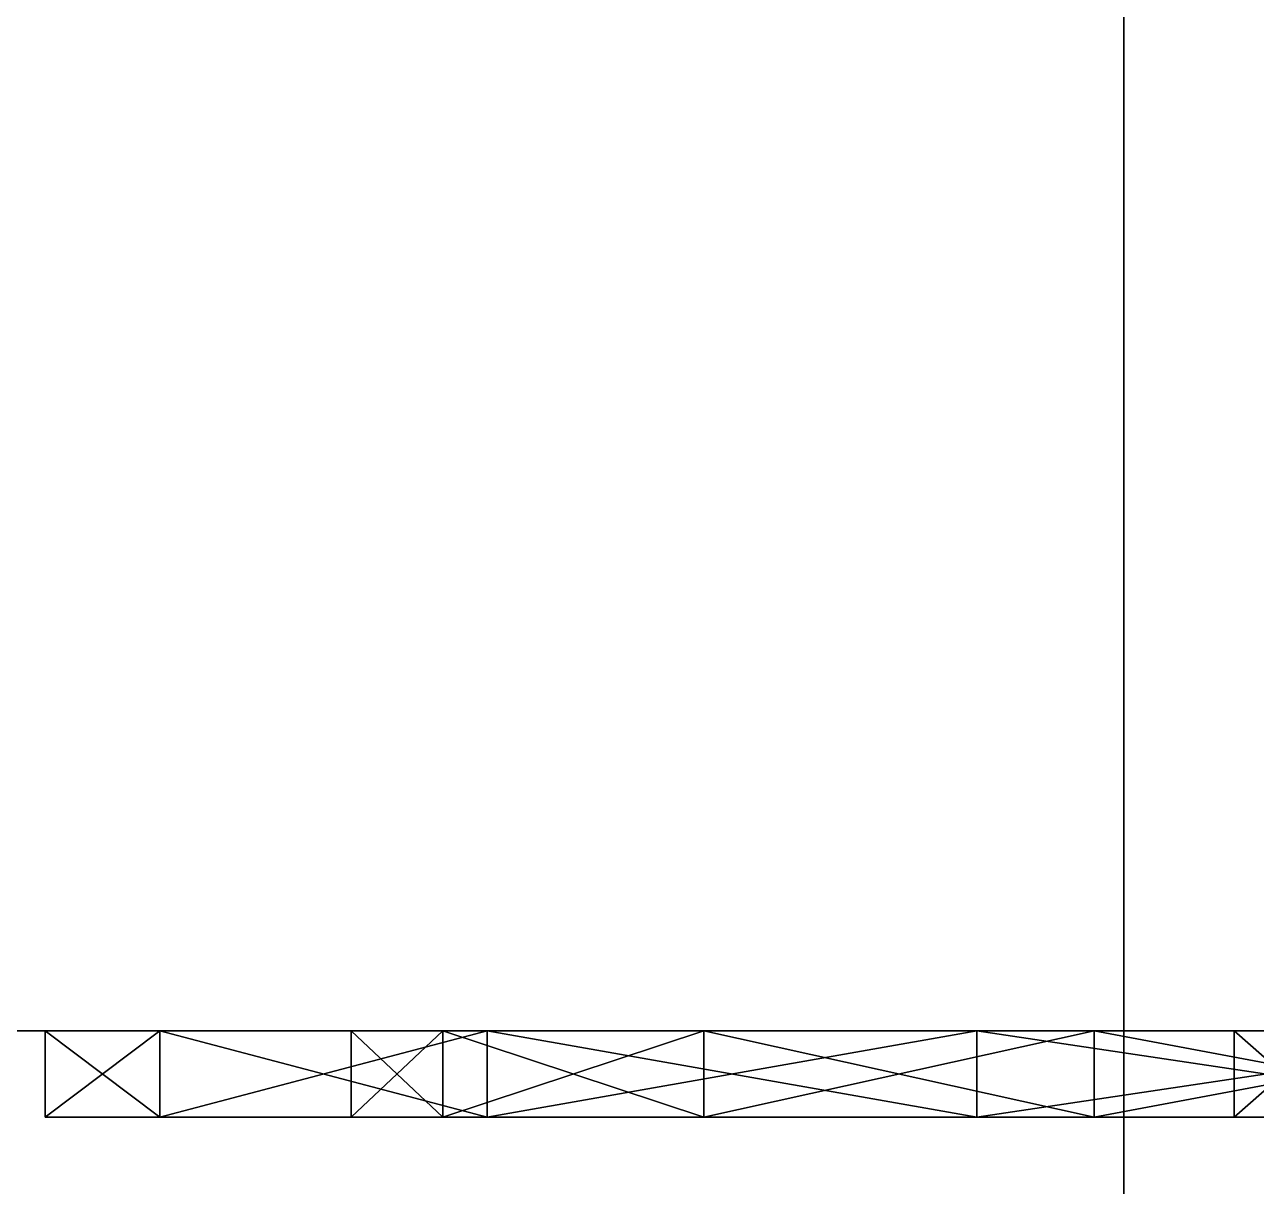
# Model space of a CAD drawing. Extents: x -14.5 to 19.3, y -2 to 15.6.
# Drawn here: x 14.296 to 15.011, y -0.59 to 0.084 of the extents above; entities that cross this region are included whole.
import ezdxf

# ---------------------------------------------------------------- set-up
doc = ezdxf.new("R2010")
doc.units = 0
doc.layers.add('UB3D', color=1, linetype='CONTINUOUS')

msp = doc.modelspace()

# ---------------------------------------------------------------- linework, layer by layer
at = {"layer": 'UB3D', "color": 254}
for points in [[(15.434, -1.838888, -5.934), (14.934, -1.838888, -5.934), (15.434, 2.188888, -5.934)], [(14.934, -1.838888, -5.934), (15.434, 2.188888, -5.934), (14.934, 2.188888, -5.934)], [(14.934, -1.838888, -6.434), (15.434, -1.838888, -6.434), (14.934, 2.188888, -6.434)], [(15.434, -1.838888, -6.434), (14.934, 2.188888, -6.434), (15.434, 2.188888, -6.434)], [(14.934, -1.838888, -5.934), (14.934, -1.838888, -6.434), (14.934, 2.188888, -5.934)], [(14.934, -1.838888, -6.434), (14.934, 2.188888, -5.934), (14.934, 2.188888, -6.434)], [(15.434, -1.838888, -11.434), (14.934, -1.838888, -11.434), (15.434, 2.188888, -11.434)], [(14.934, -1.838888, -11.434), (15.434, 2.188888, -11.434), (14.934, 2.188888, -11.434)], [(14.934, -1.838888, -11.934), (15.434, -1.838888, -11.934), (14.934, 2.188888, -11.934)], [(15.434, -1.838888, -11.934), (14.934, 2.188888, -11.934), (15.434, 2.188888, -11.934)], [(14.934, -1.838888, -11.434), (14.934, -1.838888, -11.934), (14.934, 2.188888, -11.434)], [(14.934, -1.838888, -11.934), (14.934, 2.188888, -11.434), (14.934, 2.188888, -11.934)]]:
    msp.add_3dface(points, dxfattribs=at)
at = {"layer": 'UB3D', "color": 94}
for points in [[(-14.478, 0.5, -14.986), (19.304, 0.5, -14.986), (19.304, -0.5, -14.986), (-14.478, -0.5, -14.986)], [(19.304, 0.5, 13.97097), (-14.478, 0.5, 13.97097), (-14.478, -0.5, 13.97097), (19.304, -0.5, 13.97097)], [(-14.478, -0.5, 13.97097), (19.304, -0.5, 13.97097), (19.304, -0.5, -14.986)], [(-14.478, -0.5, 13.97097), (19.304, -0.5, -14.986), (-14.478, -0.5, -14.986)]]:
    msp.add_3dface(points, dxfattribs=at)
at = {"layer": 'UB3D', "color": 253}
for points in [[(14.3077, -0.5, -6.184), (14.374404, -0.5, -5.848654), (14.3077, -0.55, -6.184)], [(14.374404, -0.5, -5.848654), (14.3077, -0.55, -6.184), (14.374404, -0.55, -5.848654)], [(14.3077, -0.55, -6.184), (14.374404, -0.55, -5.848654), (14.3077, -0.5, -6.184)], [(14.374404, -0.55, -5.848654), (14.3077, -0.5, -6.184), (14.374404, -0.5, -5.848654)], [(14.374404, -0.5, -6.519345), (14.3077, -0.5, -6.184), (14.374404, -0.55, -6.519345)], [(14.3077, -0.5, -6.184), (14.374404, -0.55, -6.519345), (14.3077, -0.55, -6.184)], [(14.374404, -0.55, -6.519345), (14.3077, -0.55, -6.184), (14.374404, -0.5, -6.519345)], [(14.3077, -0.55, -6.184), (14.374404, -0.5, -6.519345), (14.3077, -0.5, -6.184)], [(14.3077, -0.5, -11.684), (14.374404, -0.5, -11.348654), (14.3077, -0.55, -11.684)], [(14.374404, -0.5, -11.348654), (14.3077, -0.55, -11.684), (14.374404, -0.55, -11.348654)], [(14.3077, -0.55, -11.684), (14.374404, -0.55, -11.348654), (14.3077, -0.5, -11.684)], [(14.374404, -0.55, -11.348654), (14.3077, -0.5, -11.684), (14.374404, -0.5, -11.348654)], [(14.374404, -0.5, -12.019345), (14.3077, -0.5, -11.684), (14.374404, -0.55, -12.019345)], [(14.3077, -0.5, -11.684), (14.374404, -0.55, -12.019345), (14.3077, -0.55, -11.684)], [(14.374404, -0.55, -12.019345), (14.3077, -0.55, -11.684), (14.374404, -0.5, -12.019345)], [(14.3077, -0.55, -11.684), (14.374404, -0.5, -12.019345), (14.3077, -0.5, -11.684)], [(14.374404, -0.5, -5.848654), (14.564362, -0.5, -5.564362), (14.374404, -0.55, -5.848654)], [(14.564362, -0.5, -5.564362), (14.374404, -0.55, -5.848654), (14.564362, -0.55, -5.564362)], [(14.374404, -0.55, -5.848654), (14.564362, -0.55, -5.564362), (14.374404, -0.5, -5.848654)], [(14.564362, -0.55, -5.564362), (14.374404, -0.5, -5.848654), (14.564362, -0.5, -5.564362)], [(14.564362, -0.5, -6.803637), (14.374404, -0.5, -6.519345), (14.564362, -0.55, -6.803637)], [(14.374404, -0.5, -6.519345), (14.564362, -0.55, -6.803637), (14.374404, -0.55, -6.519345)], [(14.564362, -0.55, -6.803637), (14.374404, -0.55, -6.519345), (14.564362, -0.5, -6.803637)], [(14.374404, -0.55, -6.519345), (14.564362, -0.5, -6.803637), (14.374404, -0.5, -6.519345)], [(14.374404, -0.5, -11.348654), (14.564362, -0.5, -11.064362), (14.374404, -0.55, -11.348654)], [(14.564362, -0.5, -11.064362), (14.374404, -0.55, -11.348654), (14.564362, -0.55, -11.064362)], [(14.374404, -0.55, -11.348654), (14.564362, -0.55, -11.064362), (14.374404, -0.5, -11.348654)], [(14.564362, -0.55, -11.064362), (14.374404, -0.5, -11.348654), (14.564362, -0.5, -11.064362)], [(14.564362, -0.5, -12.303637), (14.374404, -0.5, -12.019345), (14.564362, -0.55, -12.303637)], [(14.374404, -0.5, -12.019345), (14.564362, -0.55, -12.303637), (14.374404, -0.55, -12.019345)], [(14.564362, -0.55, -12.303637), (14.374404, -0.55, -12.019345), (14.564362, -0.5, -12.303637)], [(14.374404, -0.55, -12.019345), (14.564362, -0.5, -12.303637), (14.374404, -0.5, -12.019345)], [(14.4855, -0.5, -6.184), (14.53867, -0.5, -5.916695), (14.4855, -0.55, -6.184)], [(14.53867, -0.5, -5.916695), (14.4855, -0.55, -6.184), (14.53867, -0.55, -5.916695)], [(14.4855, -0.55, -6.184), (14.53867, -0.55, -5.916695), (14.4855, -0.5, -6.184)], [(14.53867, -0.55, -5.916695), (14.4855, -0.5, -6.184), (14.53867, -0.5, -5.916695)], [(14.53867, -0.5, -6.451304), (14.4855, -0.5, -6.184), (14.53867, -0.55, -6.451304)], [(14.4855, -0.5, -6.184), (14.53867, -0.55, -6.451304), (14.4855, -0.55, -6.184)], [(14.53867, -0.55, -6.451304), (14.4855, -0.55, -6.184), (14.53867, -0.5, -6.451304)], [(14.4855, -0.55, -6.184), (14.53867, -0.5, -6.451304), (14.4855, -0.5, -6.184)], [(14.4855, -0.5, -11.684), (14.53867, -0.5, -11.416695), (14.4855, -0.55, -11.684)], [(14.53867, -0.5, -11.416695), (14.4855, -0.55, -11.684), (14.53867, -0.55, -11.416695)], [(14.4855, -0.55, -11.684), (14.53867, -0.55, -11.416695), (14.4855, -0.5, -11.684)], [(14.53867, -0.55, -11.416695), (14.4855, -0.5, -11.684), (14.53867, -0.5, -11.416695)], [(14.53867, -0.5, -11.951304), (14.4855, -0.5, -11.684), (14.53867, -0.55, -11.951304)], [(14.4855, -0.5, -11.684), (14.53867, -0.55, -11.951304), (14.4855, -0.55, -11.684)], [(14.53867, -0.55, -11.951304), (14.4855, -0.55, -11.684), (14.53867, -0.5, -11.951304)], [(14.4855, -0.55, -11.684), (14.53867, -0.5, -11.951304), (14.4855, -0.5, -11.684)], [(14.53867, -0.5, -5.916695), (14.690085, -0.5, -5.690085), (14.53867, -0.55, -5.916695)], [(14.690085, -0.5, -5.690085), (14.53867, -0.55, -5.916695), (14.690085, -0.55, -5.690085)], [(14.53867, -0.55, -5.916695), (14.690085, -0.55, -5.690085), (14.53867, -0.5, -5.916695)], [(14.690085, -0.55, -5.690085), (14.53867, -0.5, -5.916695), (14.690085, -0.5, -5.690085)], [(14.690085, -0.5, -6.677914), (14.53867, -0.5, -6.451304), (14.690085, -0.55, -6.677914)], [(14.53867, -0.5, -6.451304), (14.690085, -0.55, -6.677914), (14.53867, -0.55, -6.451304)], [(14.690085, -0.55, -6.677914), (14.53867, -0.55, -6.451304), (14.690085, -0.5, -6.677914)], [(14.53867, -0.55, -6.451304), (14.690085, -0.5, -6.677914), (14.53867, -0.5, -6.451304)], [(14.53867, -0.5, -11.416695), (14.690085, -0.5, -11.190085), (14.53867, -0.55, -11.416695)], [(14.690085, -0.5, -11.190085), (14.53867, -0.55, -11.416695), (14.690085, -0.55, -11.190085)], [(14.53867, -0.55, -11.416695), (14.690085, -0.55, -11.190085), (14.53867, -0.5, -11.416695)], [(14.690085, -0.55, -11.190085), (14.53867, -0.5, -11.416695), (14.690085, -0.5, -11.190085)], [(14.690085, -0.5, -12.177914), (14.53867, -0.5, -11.951304), (14.690085, -0.55, -12.177914)], [(14.53867, -0.5, -11.951304), (14.690085, -0.55, -12.177914), (14.53867, -0.55, -11.951304)], [(14.690085, -0.55, -12.177914), (14.53867, -0.55, -11.951304), (14.690085, -0.5, -12.177914)], [(14.53867, -0.55, -11.951304), (14.690085, -0.5, -12.177914), (14.53867, -0.5, -11.951304)], [(14.564362, -0.5, -5.564362), (14.848654, -0.5, -5.374404), (14.564362, -0.55, -5.564362)], [(14.848654, -0.5, -5.374404), (14.564362, -0.55, -5.564362), (14.848654, -0.55, -5.374404)], [(14.564362, -0.55, -5.564362), (14.848654, -0.55, -5.374404), (14.564362, -0.5, -5.564362)], [(14.848654, -0.55, -5.374404), (14.564362, -0.5, -5.564362), (14.848654, -0.5, -5.374404)], [(14.848654, -0.5, -6.993595), (14.564362, -0.5, -6.803637), (14.848654, -0.55, -6.993595)], [(14.564362, -0.5, -6.803637), (14.848654, -0.55, -6.993595), (14.564362, -0.55, -6.803637)], [(14.848654, -0.55, -6.993595), (14.564362, -0.55, -6.803637), (14.848654, -0.5, -6.993595)], [(14.564362, -0.55, -6.803637), (14.848654, -0.5, -6.993595), (14.564362, -0.5, -6.803637)], [(14.564362, -0.5, -11.064362), (14.848654, -0.5, -10.874404), (14.564362, -0.55, -11.064362)], [(14.848654, -0.5, -10.874404), (14.564362, -0.55, -11.064362), (14.848654, -0.55, -10.874404)], [(14.564362, -0.55, -11.064362), (14.848654, -0.55, -10.874404), (14.564362, -0.5, -11.064362)], [(14.848654, -0.55, -10.874404), (14.564362, -0.5, -11.064362), (14.848654, -0.5, -10.874404)], [(14.848654, -0.5, -12.493595), (14.564362, -0.5, -12.303637), (14.848654, -0.55, -12.493595)], [(14.564362, -0.5, -12.303637), (14.848654, -0.55, -12.493595), (14.564362, -0.55, -12.303637)], [(14.848654, -0.55, -12.493595), (14.564362, -0.55, -12.303637), (14.848654, -0.5, -12.493595)], [(14.564362, -0.55, -12.303637), (14.848654, -0.5, -12.493595), (14.564362, -0.5, -12.303637)], [(14.690085, -0.5, -5.690085), (14.916695, -0.5, -5.53867), (14.690085, -0.55, -5.690085)], [(14.916695, -0.5, -5.53867), (14.690085, -0.55, -5.690085), (14.916695, -0.55, -5.53867)], [(14.690085, -0.55, -5.690085), (14.916695, -0.55, -5.53867), (14.690085, -0.5, -5.690085)], [(14.916695, -0.55, -5.53867), (14.690085, -0.5, -5.690085), (14.916695, -0.5, -5.53867)], [(14.916695, -0.5, -6.829329), (14.690085, -0.5, -6.677914), (14.916695, -0.55, -6.829329)], [(14.690085, -0.5, -6.677914), (14.916695, -0.55, -6.829329), (14.690085, -0.55, -6.677914)], [(14.916695, -0.55, -6.829329), (14.690085, -0.55, -6.677914), (14.916695, -0.5, -6.829329)], [(14.690085, -0.55, -6.677914), (14.916695, -0.5, -6.829329), (14.690085, -0.5, -6.677914)], [(14.690085, -0.5, -11.190085), (14.916695, -0.5, -11.03867), (14.690085, -0.55, -11.190085)], [(14.916695, -0.5, -11.03867), (14.690085, -0.55, -11.190085), (14.916695, -0.55, -11.03867)], [(14.690085, -0.55, -11.190085), (14.916695, -0.55, -11.03867), (14.690085, -0.5, -11.190085)], [(14.916695, -0.55, -11.03867), (14.690085, -0.5, -11.190085), (14.916695, -0.5, -11.03867)], [(14.916695, -0.5, -12.329329), (14.690085, -0.5, -12.177914), (14.916695, -0.55, -12.329329)], [(14.690085, -0.5, -12.177914), (14.916695, -0.55, -12.329329), (14.690085, -0.55, -12.177914)], [(14.916695, -0.55, -12.329329), (14.690085, -0.55, -12.177914), (14.916695, -0.5, -12.329329)], [(14.690085, -0.55, -12.177914), (14.916695, -0.5, -12.329329), (14.690085, -0.5, -12.177914)], [(14.848654, -0.5, -5.374404), (15.184, -0.5, -5.3077), (14.848654, -0.55, -5.374404)], [(15.184, -0.5, -5.3077), (14.848654, -0.55, -5.374404), (15.184, -0.55, -5.3077)], [(14.848654, -0.55, -5.374404), (15.184, -0.55, -5.3077), (14.848654, -0.5, -5.374404)], [(15.184, -0.55, -5.3077), (14.848654, -0.5, -5.374404), (15.184, -0.5, -5.3077)], [(15.184, -0.5, -7.0603), (14.848654, -0.5, -6.993595), (15.184, -0.55, -7.0603)], [(14.848654, -0.5, -6.993595), (15.184, -0.55, -7.0603), (14.848654, -0.55, -6.993595)], [(15.184, -0.55, -7.0603), (14.848654, -0.55, -6.993595), (15.184, -0.5, -7.0603)], [(14.848654, -0.55, -6.993595), (15.184, -0.5, -7.0603), (14.848654, -0.5, -6.993595)], [(14.848654, -0.5, -10.874404), (15.184, -0.5, -10.8077), (14.848654, -0.55, -10.874404)], [(15.184, -0.5, -10.8077), (14.848654, -0.55, -10.874404), (15.184, -0.55, -10.8077)], [(14.848654, -0.55, -10.874404), (15.184, -0.55, -10.8077), (14.848654, -0.5, -10.874404)], [(15.184, -0.55, -10.8077), (14.848654, -0.5, -10.874404), (15.184, -0.5, -10.8077)], [(15.184, -0.5, -12.5603), (14.848654, -0.5, -12.493595), (15.184, -0.55, -12.5603)], [(14.848654, -0.5, -12.493595), (15.184, -0.55, -12.5603), (14.848654, -0.55, -12.493595)], [(15.184, -0.55, -12.5603), (14.848654, -0.55, -12.493595), (15.184, -0.5, -12.5603)], [(14.848654, -0.55, -12.493595), (15.184, -0.5, -12.5603), (14.848654, -0.5, -12.493595)], [(14.916695, -0.5, -5.53867), (15.184, -0.5, -5.4855), (14.916695, -0.55, -5.53867)], [(15.184, -0.5, -5.4855), (14.916695, -0.55, -5.53867), (15.184, -0.55, -5.4855)], [(14.916695, -0.55, -5.53867), (15.184, -0.55, -5.4855), (14.916695, -0.5, -5.53867)], [(15.184, -0.55, -5.4855), (14.916695, -0.5, -5.53867), (15.184, -0.5, -5.4855)], [(15.184, -0.5, -6.8825), (14.916695, -0.5, -6.829329), (15.184, -0.55, -6.8825)], [(14.916695, -0.5, -6.829329), (15.184, -0.55, -6.8825), (14.916695, -0.55, -6.829329)], [(15.184, -0.55, -6.8825), (14.916695, -0.55, -6.829329), (15.184, -0.5, -6.8825)], [(14.916695, -0.55, -6.829329), (15.184, -0.5, -6.8825), (14.916695, -0.5, -6.829329)], [(14.916695, -0.5, -11.03867), (15.184, -0.5, -10.9855), (14.916695, -0.55, -11.03867)], [(15.184, -0.5, -10.9855), (14.916695, -0.55, -11.03867), (15.184, -0.55, -10.9855)], [(14.916695, -0.55, -11.03867), (15.184, -0.55, -10.9855), (14.916695, -0.5, -11.03867)], [(15.184, -0.55, -10.9855), (14.916695, -0.5, -11.03867), (15.184, -0.5, -10.9855)], [(15.184, -0.5, -12.3825), (14.916695, -0.5, -12.329329), (15.184, -0.55, -12.3825)], [(14.916695, -0.5, -12.329329), (15.184, -0.55, -12.3825), (14.916695, -0.55, -12.329329)], [(15.184, -0.55, -12.3825), (14.916695, -0.55, -12.329329), (15.184, -0.5, -12.3825)], [(14.916695, -0.55, -12.329329), (15.184, -0.5, -12.3825), (14.916695, -0.5, -12.329329)], [(14.998, -0.5, -1.3), (15.05509, -0.5, -1.012987), (14.998, -0.55, -1.3)], [(15.05509, -0.5, -1.012987), (14.998, -0.55, -1.3), (15.05509, -0.55, -1.012987)], [(14.998, -0.55, -1.3), (15.05509, -0.55, -1.012987), (14.998, -0.5, -1.3)], [(15.05509, -0.55, -1.012987), (14.998, -0.5, -1.3), (15.05509, -0.5, -1.012987)], [(15.05509, -0.5, -1.587012), (14.998, -0.5, -1.3), (15.05509, -0.55, -1.587012)], [(14.998, -0.5, -1.3), (15.05509, -0.55, -1.587012), (14.998, -0.55, -1.3)], [(15.05509, -0.55, -1.587012), (14.998, -0.55, -1.3), (15.05509, -0.5, -1.587012)], [(14.998, -0.55, -1.3), (15.05509, -0.5, -1.587012), (14.998, -0.5, -1.3)], [(14.998, -0.5, 12.7), (15.05509, -0.5, 12.987012), (14.998, -0.55, 12.7)], [(15.05509, -0.5, 12.987012), (14.998, -0.55, 12.7), (15.05509, -0.55, 12.987012)], [(14.998, -0.55, 12.7), (15.05509, -0.55, 12.987012), (14.998, -0.5, 12.7)], [(15.05509, -0.55, 12.987012), (14.998, -0.5, 12.7), (15.05509, -0.5, 12.987012)], [(15.05509, -0.5, 12.412987), (14.998, -0.5, 12.7), (15.05509, -0.55, 12.412987)], [(14.998, -0.5, 12.7), (15.05509, -0.55, 12.412987), (14.998, -0.55, 12.7)], [(15.05509, -0.55, 12.412987), (14.998, -0.55, 12.7), (15.05509, -0.5, 12.412987)], [(14.998, -0.55, 12.7), (15.05509, -0.5, 12.412987), (14.998, -0.5, 12.7)], [(14.31192, -0.55, -6.269892), (14.488863, -0.55, -6.252465), (14.3077, -0.55, -6.184)], [(14.488863, -0.55, -6.252465), (14.3077, -0.55, -6.184), (14.4855, -0.55, -6.184)], [(14.3077, -0.55, -6.184), (14.4855, -0.55, -6.184), (14.31192, -0.55, -6.098108)], [(14.31192, -0.55, -11.769892), (14.488863, -0.55, -11.752465), (14.3077, -0.55, -11.684)], [(14.488863, -0.55, -11.752465), (14.3077, -0.55, -11.684), (14.4855, -0.55, -11.684)], [(14.3077, -0.55, -11.684), (14.4855, -0.55, -11.684), (14.31192, -0.55, -11.598108)], [(14.488863, -0.55, -6.115535), (14.31192, -0.55, -6.098108), (14.498921, -0.55, -6.047729)], [(14.31192, -0.55, -6.098108), (14.498921, -0.55, -6.047729), (14.324538, -0.55, -6.013042)], [(14.324538, -0.55, -6.354958), (14.498921, -0.55, -6.320271), (14.31192, -0.55, -6.269892)], [(14.498921, -0.55, -6.320271), (14.31192, -0.55, -6.269892), (14.488863, -0.55, -6.252465)], [(14.4855, -0.55, -6.184), (14.31192, -0.55, -6.098108), (14.488863, -0.55, -6.115535)], [(14.488863, -0.55, -11.615535), (14.31192, -0.55, -11.598108), (14.498921, -0.55, -11.547729)], [(14.31192, -0.55, -11.598108), (14.498921, -0.55, -11.547729), (14.324538, -0.55, -11.513042)], [(14.324538, -0.55, -11.854958), (14.498921, -0.55, -11.820271), (14.31192, -0.55, -11.769892)], [(14.498921, -0.55, -11.820271), (14.31192, -0.55, -11.769892), (14.488863, -0.55, -11.752465)], [(14.4855, -0.55, -11.684), (14.31192, -0.55, -11.598108), (14.488863, -0.55, -11.615535)], [(14.498921, -0.55, -6.047729), (14.324538, -0.55, -6.013042), (14.515577, -0.55, -5.981236)], [(14.324538, -0.55, -6.013042), (14.515577, -0.55, -5.981236), (14.345433, -0.55, -5.929624)], [(14.345433, -0.55, -6.438376), (14.515577, -0.55, -6.386764), (14.324538, -0.55, -6.354958)], [(14.515577, -0.55, -6.386764), (14.324538, -0.55, -6.354958), (14.498921, -0.55, -6.320271)], [(14.498921, -0.55, -11.547729), (14.324538, -0.55, -11.513042), (14.515577, -0.55, -11.481236)], [(14.324538, -0.55, -11.513042), (14.515577, -0.55, -11.481236), (14.345433, -0.55, -11.429624)], [(14.345433, -0.55, -11.938376), (14.515577, -0.55, -11.886764), (14.324538, -0.55, -11.854958)], [(14.515577, -0.55, -11.886764), (14.324538, -0.55, -11.854958), (14.498921, -0.55, -11.820271)], [(14.515577, -0.55, -5.981236), (14.345433, -0.55, -5.929624), (14.53867, -0.55, -5.916696)], [(14.345433, -0.55, -5.929624), (14.53867, -0.55, -5.916696), (14.374404, -0.55, -5.848655)], [(14.53867, -0.55, -6.451304), (14.345433, -0.55, -6.438376), (14.515577, -0.55, -6.386764)], [(14.374404, -0.55, -6.519345), (14.567978, -0.55, -6.513271), (14.345433, -0.55, -6.438376)], [(14.567978, -0.55, -6.513271), (14.345433, -0.55, -6.438376), (14.53867, -0.55, -6.451304)], [(14.515577, -0.55, -11.481236), (14.345433, -0.55, -11.429624), (14.53867, -0.55, -11.416696)], [(14.345433, -0.55, -11.429624), (14.53867, -0.55, -11.416696), (14.374404, -0.55, -11.348655)], [(14.53867, -0.55, -11.951304), (14.345433, -0.55, -11.938376), (14.515577, -0.55, -11.886764)], [(14.374404, -0.55, -12.019345), (14.567978, -0.55, -12.013271), (14.345433, -0.55, -11.938376)], [(14.567978, -0.55, -12.013271), (14.345433, -0.55, -11.938376), (14.53867, -0.55, -11.951304)], [(14.567978, -0.55, -5.854729), (14.374404, -0.55, -5.848655), (14.603218, -0.55, -5.795934)], [(14.374404, -0.55, -5.848655), (14.603218, -0.55, -5.795934), (14.411172, -0.55, -5.770915)], [(14.53867, -0.55, -5.916696), (14.374404, -0.55, -5.848655), (14.567978, -0.55, -5.854729)], [(14.411172, -0.55, -6.597085), (14.603218, -0.55, -6.572066), (14.374404, -0.55, -6.519345)], [(14.603218, -0.55, -6.572066), (14.374404, -0.55, -6.519345), (14.567978, -0.55, -6.513271)], [(14.567978, -0.55, -11.354729), (14.374404, -0.55, -11.348655), (14.603218, -0.55, -11.295934)], [(14.374404, -0.55, -11.348655), (14.603218, -0.55, -11.295934), (14.411172, -0.55, -11.270915)], [(14.53867, -0.55, -11.416696), (14.374404, -0.55, -11.348655), (14.567978, -0.55, -11.354729)], [(14.411172, -0.55, -12.097085), (14.603218, -0.55, -12.072066), (14.374404, -0.55, -12.019345)], [(14.603218, -0.55, -12.072066), (14.374404, -0.55, -12.019345), (14.567978, -0.55, -12.013271)], [(14.603218, -0.55, -5.795934), (14.411172, -0.55, -5.770915), (14.644052, -0.55, -5.740876)], [(14.411172, -0.55, -5.770915), (14.644052, -0.55, -5.740876), (14.455383, -0.55, -5.697154)], [(14.455383, -0.55, -6.670846), (14.644052, -0.55, -6.627124), (14.411172, -0.55, -6.597085)], [(14.644052, -0.55, -6.627124), (14.411172, -0.55, -6.597085), (14.603218, -0.55, -6.572066)], [(14.603218, -0.55, -11.295934), (14.411172, -0.55, -11.270915), (14.644052, -0.55, -11.240876)], [(14.411172, -0.55, -11.270915), (14.644052, -0.55, -11.240876), (14.455383, -0.55, -11.197154)], [(14.455383, -0.55, -12.170846), (14.644052, -0.55, -12.127124), (14.411172, -0.55, -12.097085)], [(14.644052, -0.55, -12.127124), (14.411172, -0.55, -12.097085), (14.603218, -0.55, -12.072066)], [(14.644052, -0.55, -5.740876), (14.455383, -0.55, -5.697154), (14.690086, -0.55, -5.690086)], [(14.455383, -0.55, -5.697154), (14.690086, -0.55, -5.690086), (14.506611, -0.55, -5.628081)], [(14.690086, -0.55, -6.677914), (14.455383, -0.55, -6.670846), (14.644052, -0.55, -6.627124)], [(14.740876, -0.55, -6.723948), (14.506611, -0.55, -6.739919), (14.455383, -0.55, -6.670846)], [(14.740876, -0.55, -6.723948), (14.455383, -0.55, -6.670846), (14.690086, -0.55, -6.677914)], [(14.644052, -0.55, -11.240876), (14.455383, -0.55, -11.197154), (14.690086, -0.55, -11.190086)], [(14.455383, -0.55, -11.197154), (14.690086, -0.55, -11.190086), (14.506611, -0.55, -11.128081)], [(14.690086, -0.55, -12.177914), (14.455383, -0.55, -12.170846), (14.644052, -0.55, -12.127124)], [(14.740876, -0.55, -12.223948), (14.506611, -0.55, -12.239919), (14.455383, -0.55, -12.170846)], [(14.740876, -0.55, -12.223948), (14.455383, -0.55, -12.170846), (14.690086, -0.55, -12.177914)], [(14.795934, -0.55, -5.603218), (14.740876, -0.55, -5.644052), (14.506611, -0.55, -5.628081)], [(14.795934, -0.55, -5.603218), (14.506611, -0.55, -5.628081), (14.564362, -0.55, -5.564362)], [(14.690086, -0.55, -5.690086), (14.506611, -0.55, -5.628081), (14.740876, -0.55, -5.644052)], [(14.740876, -0.55, -6.723948), (14.795934, -0.55, -6.764782), (14.506611, -0.55, -6.739919)], [(14.854729, -0.55, -6.800022), (14.564362, -0.55, -6.803638), (14.506611, -0.55, -6.739919)], [(14.854729, -0.55, -6.800022), (14.506611, -0.55, -6.739919), (14.795934, -0.55, -6.764782)], [(14.795934, -0.55, -11.103218), (14.740876, -0.55, -11.144052), (14.506611, -0.55, -11.128081)], [(14.795934, -0.55, -11.103218), (14.506611, -0.55, -11.128081), (14.564362, -0.55, -11.064362)], [(14.690086, -0.55, -11.190086), (14.506611, -0.55, -11.128081), (14.740876, -0.55, -11.144052)], [(14.740876, -0.55, -12.223948), (14.795934, -0.55, -12.264782), (14.506611, -0.55, -12.239919)], [(14.854729, -0.55, -12.300022), (14.564362, -0.55, -12.303638), (14.506611, -0.55, -12.239919)], [(14.854729, -0.55, -12.300022), (14.506611, -0.55, -12.239919), (14.795934, -0.55, -12.264782)], [(14.916696, -0.55, -5.53867), (14.854729, -0.55, -5.567978), (14.564362, -0.55, -5.564362)], [(14.916696, -0.55, -5.53867), (14.564362, -0.55, -5.564362), (14.628081, -0.55, -5.506611)], [(14.795934, -0.55, -5.603218), (14.564362, -0.55, -5.564362), (14.854729, -0.55, -5.567978)], [(14.854729, -0.55, -6.800022), (14.916696, -0.55, -6.82933), (14.564362, -0.55, -6.803638)], [(14.981236, -0.55, -6.852423), (14.628081, -0.55, -6.861389), (14.564362, -0.55, -6.803638)], [(14.981236, -0.55, -6.852423), (14.564362, -0.55, -6.803638), (14.916696, -0.55, -6.82933)], [(14.916696, -0.55, -11.03867), (14.854729, -0.55, -11.067978), (14.564362, -0.55, -11.064362)], [(14.916696, -0.55, -11.03867), (14.564362, -0.55, -11.064362), (14.628081, -0.55, -11.006611)], [(14.795934, -0.55, -11.103218), (14.564362, -0.55, -11.064362), (14.854729, -0.55, -11.067978)], [(14.854729, -0.55, -12.300022), (14.916696, -0.55, -12.32933), (14.564362, -0.55, -12.303638)], [(14.981236, -0.55, -12.352423), (14.628081, -0.55, -12.361389), (14.564362, -0.55, -12.303638)], [(14.981236, -0.55, -12.352423), (14.564362, -0.55, -12.303638), (14.916696, -0.55, -12.32933)], [(15.184, -0.55, -6.8825), (15.670846, -0.55, -6.912617), (14.628081, -0.55, -6.861389)], [(15.184, -0.55, -6.8825), (14.628081, -0.55, -6.861389), (15.115535, -0.55, -6.879137)], [(15.047729, -0.55, -5.498921), (14.981236, -0.55, -5.515577), (14.628081, -0.55, -5.506611)], [(15.047729, -0.55, -5.498921), (14.628081, -0.55, -5.506611), (14.697154, -0.55, -5.455383)], [(14.916696, -0.55, -5.53867), (14.628081, -0.55, -5.506611), (14.981236, -0.55, -5.515577)], [(14.981236, -0.55, -6.852423), (15.047729, -0.55, -6.869079), (14.628081, -0.55, -6.861389)], [(14.697154, -0.55, -6.912617), (15.670846, -0.55, -6.912617), (14.628081, -0.55, -6.861389)], [(15.115535, -0.55, -6.879137), (14.628081, -0.55, -6.861389), (15.047729, -0.55, -6.869079)], [(15.184, -0.55, -12.3825), (15.670846, -0.55, -12.412617), (14.628081, -0.55, -12.361389)], [(15.184, -0.55, -12.3825), (14.628081, -0.55, -12.361389), (15.115535, -0.55, -12.379137)], [(15.047729, -0.55, -10.998921), (14.981236, -0.55, -11.015577), (14.628081, -0.55, -11.006611)], [(15.047729, -0.55, -10.998921), (14.628081, -0.55, -11.006611), (14.697154, -0.55, -10.955383)], [(14.916696, -0.55, -11.03867), (14.628081, -0.55, -11.006611), (14.981236, -0.55, -11.015577)], [(14.981236, -0.55, -12.352423), (15.047729, -0.55, -12.369079), (14.628081, -0.55, -12.361389)], [(14.697154, -0.55, -12.412617), (15.670846, -0.55, -12.412617), (14.628081, -0.55, -12.361389)], [(15.115535, -0.55, -12.379137), (14.628081, -0.55, -12.361389), (15.047729, -0.55, -12.369079)], [(14.770915, -0.55, -5.411172), (15.670846, -0.55, -5.455383), (14.697154, -0.55, -5.455383)], [(15.670846, -0.55, -5.455383), (14.697154, -0.55, -5.455383), (15.184, -0.55, -5.4855)], [(14.697154, -0.55, -5.455383), (15.184, -0.55, -5.4855), (15.115535, -0.55, -5.488863)], [(15.047729, -0.55, -5.498921), (14.697154, -0.55, -5.455383), (15.115535, -0.55, -5.488863)], [(14.770915, -0.55, -6.956828), (15.597085, -0.55, -6.956828), (14.697154, -0.55, -6.912617)], [(15.597085, -0.55, -6.956828), (14.697154, -0.55, -6.912617), (15.670846, -0.55, -6.912617)], [(14.770915, -0.55, -10.911172), (15.670846, -0.55, -10.955383), (14.697154, -0.55, -10.955383)], [(15.670846, -0.55, -10.955383), (14.697154, -0.55, -10.955383), (15.184, -0.55, -10.9855)], [(14.697154, -0.55, -10.955383), (15.184, -0.55, -10.9855), (15.115535, -0.55, -10.988863)], [(15.047729, -0.55, -10.998921), (14.697154, -0.55, -10.955383), (15.115535, -0.55, -10.988863)], [(14.770915, -0.55, -12.456828), (15.597085, -0.55, -12.456828), (14.697154, -0.55, -12.412617)], [(15.597085, -0.55, -12.456828), (14.697154, -0.55, -12.412617), (15.670846, -0.55, -12.412617)], [(14.848655, -0.55, -5.374404), (15.597085, -0.55, -5.411172), (14.770915, -0.55, -5.411172)], [(15.597085, -0.55, -5.411172), (14.770915, -0.55, -5.411172), (15.670846, -0.55, -5.455383)], [(14.848655, -0.55, -6.993596), (15.519345, -0.55, -6.993596), (14.770915, -0.55, -6.956828)], [(15.519345, -0.55, -6.993596), (14.770915, -0.55, -6.956828), (15.597085, -0.55, -6.956828)], [(14.848655, -0.55, -10.874404), (15.597085, -0.55, -10.911172), (14.770915, -0.55, -10.911172)], [(15.597085, -0.55, -10.911172), (14.770915, -0.55, -10.911172), (15.670846, -0.55, -10.955383)], [(14.848655, -0.55, -12.493596), (15.519345, -0.55, -12.493596), (14.770915, -0.55, -12.456828)], [(15.519345, -0.55, -12.493596), (14.770915, -0.55, -12.456828), (15.597085, -0.55, -12.456828)], [(14.929624, -0.55, -5.345433), (15.519345, -0.55, -5.374404), (14.848655, -0.55, -5.374404)], [(15.519345, -0.55, -5.374404), (14.848655, -0.55, -5.374404), (15.597085, -0.55, -5.411172)], [(14.929624, -0.55, -7.022567), (15.438376, -0.55, -7.022567), (14.848655, -0.55, -6.993596)], [(15.438376, -0.55, -7.022567), (14.848655, -0.55, -6.993596), (15.519345, -0.55, -6.993596)], [(14.929624, -0.55, -10.845433), (15.519345, -0.55, -10.874404), (14.848655, -0.55, -10.874404)], [(15.519345, -0.55, -10.874404), (14.848655, -0.55, -10.874404), (15.597085, -0.55, -10.911172)], [(14.929624, -0.55, -12.522567), (15.438376, -0.55, -12.522567), (14.848655, -0.55, -12.493596)], [(15.438376, -0.55, -12.522567), (14.848655, -0.55, -12.493596), (15.519345, -0.55, -12.493596)], [(15.013042, -0.55, -5.324538), (15.438376, -0.55, -5.345433), (14.929624, -0.55, -5.345433)], [(15.438376, -0.55, -5.345433), (14.929624, -0.55, -5.345433), (15.519345, -0.55, -5.374404)], [(15.013042, -0.55, -7.043462), (15.354958, -0.55, -7.043462), (14.929624, -0.55, -7.022567)], [(15.354958, -0.55, -7.043462), (14.929624, -0.55, -7.022567), (15.438376, -0.55, -7.022567)], [(15.013042, -0.55, -10.824538), (15.438376, -0.55, -10.845433), (14.929624, -0.55, -10.845433)], [(15.438376, -0.55, -10.845433), (14.929624, -0.55, -10.845433), (15.519345, -0.55, -10.874404)], [(15.013042, -0.55, -12.543462), (15.354958, -0.55, -12.543462), (14.929624, -0.55, -12.522567)], [(15.354958, -0.55, -12.543462), (14.929624, -0.55, -12.522567), (15.438376, -0.55, -12.522567)], [(15.001611, -0.55, -1.373513), (15.300167, -0.55, -1.344108), (14.998, -0.55, -1.3)], [(15.300167, -0.55, -1.344108), (14.998, -0.55, -1.3), (15.298, -0.55, -1.3)], [(14.998, -0.55, -1.3), (15.298, -0.55, -1.3), (15.001611, -0.55, -1.226487)], [(15.001611, -0.55, 12.626487), (15.300167, -0.55, 12.655892), (14.998, -0.55, 12.7)], [(15.300167, -0.55, 12.655892), (14.998, -0.55, 12.7), (15.298, -0.55, 12.7)], [(14.998, -0.55, 12.7), (15.298, -0.55, 12.7), (15.001611, -0.55, 12.773513)], [(15.306647, -0.55, -1.212209), (15.300167, -0.55, -1.255892), (15.001611, -0.55, -1.226487)], [(15.306647, -0.55, -1.212209), (15.001611, -0.55, -1.226487), (15.012411, -0.55, -1.153682)], [(15.306647, -0.55, -1.387791), (15.001611, -0.55, -1.373513), (15.300167, -0.55, -1.344108)], [(15.298, -0.55, -1.3), (15.001611, -0.55, -1.226487), (15.300167, -0.55, -1.255892)], [(15.317377, -0.55, -1.430628), (15.012411, -0.55, -1.446318), (15.001611, -0.55, -1.373513)], [(15.317377, -0.55, -1.430628), (15.001611, -0.55, -1.373513), (15.306647, -0.55, -1.387791)], [(15.306647, -0.55, 12.787791), (15.300167, -0.55, 12.744108), (15.001611, -0.55, 12.773513)], [(15.306647, -0.55, 12.787791), (15.001611, -0.55, 12.773513), (15.012411, -0.55, 12.846318)], [(15.306647, -0.55, 12.612209), (15.001611, -0.55, 12.626487), (15.300167, -0.55, 12.655892)], [(15.298, -0.55, 12.7), (15.001611, -0.55, 12.773513), (15.300167, -0.55, 12.744108)], [(15.317377, -0.55, 12.569372), (15.012411, -0.55, 12.553682), (15.001611, -0.55, 12.626487)], [(15.317377, -0.55, 12.569372), (15.001611, -0.55, 12.626487), (15.306647, -0.55, 12.612209)]]:
    msp.add_3dface(points, dxfattribs=at)

doc.saveas('drawing.dxf')
